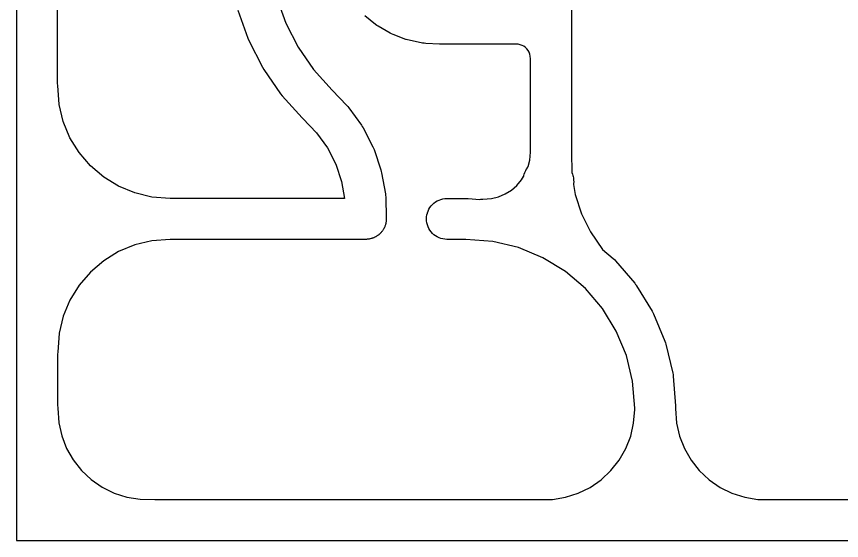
# Model space of a CAD drawing. Header units: inches. Extents: x -0.5 to 10, y -2.4 to 3.9.
# Drawn here: x 5.189 to 7.592, y -0.011 to 1.516 of the extents above; entities that cross this region are included whole.
import ezdxf

# ---------------------------------------------------------------- set-up
doc = ezdxf.new("R2010")
doc.units = ezdxf.units.IN

msp = doc.modelspace()

# ---------------------------------------------------------------- linework, layer by layer
for points in [[(5.1895, 3.8478), (5.1895, -0.0104), (5.189501, -0.010425), (5.189506, -0.010474), (5.189515, -0.010522), (5.189529, -0.010569), (5.189548, -0.010614), (5.189571, -0.010657), (5.189599, -0.010698), (5.18963, -0.010736), (5.189664, -0.01077), (5.189702, -0.010801), (5.189743, -0.010829), (5.189786, -0.010852), (5.189831, -0.010871), (5.189878, -0.010885), (5.189926, -0.010894), (5.189975, -0.010899), (5.189975, -0.010899), (5.19, -0.0109), (6.707237, -0.0109), (6.708464, -0.010944), (6.708472, -0.010945), (6.708489, -0.010945), (6.71187, -0.0109), (7.386672, -0.0109), (7.390125, -0.010945), (7.390142, -0.010945), (7.390149, -0.010945), (7.391387, -0.0109), (7.791837, -0.0109)], [(5.834261, 1.534971), (5.863069, 1.453345), (5.863075, 1.453328), (5.863081, 1.453314), (5.866142, 1.446176), (5.86615, 1.446158), (5.866156, 1.446146), (5.905429, 1.369008), (5.905436, 1.368993), (5.905445, 1.368979), (5.909416, 1.362303), (5.909424, 1.362291), (5.909434, 1.362276), (5.958492, 1.29096), (5.958501, 1.290947), (5.958511, 1.290933), (5.963293, 1.284872), (5.963303, 1.284861), (5.963314, 1.284847), (6.02126, 1.220538), (6.021268, 1.220529), (6.021277, 1.22052), (6.022115, 1.219676), (6.022904, 1.218786), (6.02292, 1.218769), (6.022921, 1.218768), (6.063464, 1.177303), (6.094746, 1.133858), (6.119215, 1.086224), (6.136315, 1.035476), (6.145114, 0.98585), (5.63654, 0.98585), (5.583474, 0.990026), (5.533996, 1.001905), (5.486986, 1.021377), (5.443601, 1.047963), (5.404909, 1.081009), (5.371863, 1.119701), (5.345277, 1.163086), (5.325805, 1.210096), (5.313926, 1.259574), (5.309566, 1.314972), (5.309565, 1.314984), (5.309564, 1.314997), (5.308826, 1.320744), (5.308823, 1.320767), (5.308818, 1.320793), (5.3086, 1.32174), (5.3086, 3.471636)], [(6.80525, 1.895529), (6.80525, 1.119138), (6.806463, 1.062586), (6.806922, 1.061477), (6.806923, 1.061473), (6.806929, 1.061459), (6.808534, 1.057109), (6.808541, 1.057088), (6.808546, 1.057071), (6.809805, 1.052609), (6.80981, 1.05259), (6.81033, 1.050423), (6.810333, 1.050409), (6.810334, 1.050404), (6.811239, 1.045856), (6.811242, 1.045835), (6.811245, 1.045818), (6.81179, 1.041213), (6.811791, 1.041205), (6.811792, 1.041194), (6.811966, 1.038972), (6.811967, 1.038959), (6.811968, 1.038953), (6.81215, 1.03432), (6.81215, 1.0343), (6.81215, 1.03428), (6.811968, 1.029647), (6.811967, 1.029641), (6.811966, 1.029628), (6.811792, 1.027406), (6.811791, 1.027395), (6.81179, 1.027387), (6.811653, 1.026232), (6.816406, 0.997961), (6.834549, 0.941652), (6.860646, 0.888553), (6.895575, 0.837689), (6.927076, 0.810784), (6.927085, 0.810776), (6.927091, 0.810771), (6.930496, 0.807623), (6.93051, 0.80761), (6.930523, 0.807596), (6.933671, 0.804191), (6.933676, 0.804185), (6.933684, 0.804176), (6.989633, 0.738669), (6.989642, 0.738658), (6.989645, 0.738654), (6.992515, 0.735012), (6.992529, 0.734995), (6.992539, 0.734981), (6.995114, 0.731125), (6.995121, 0.731116), (6.995125, 0.731109), (7.040137, 0.657656), (7.040142, 0.657648), (7.040147, 0.657639), (7.042413, 0.653593), (7.042424, 0.653573), (7.042431, 0.653558), (7.044372, 0.649348), (7.044377, 0.649335), (7.04438, 0.64933), (7.077347, 0.569739), (7.077353, 0.569725), (7.077354, 0.569721), (7.078959, 0.565371), (7.078966, 0.56535), (7.078971, 0.565334), (7.08023, 0.560871), (7.080232, 0.560863), (7.080235, 0.560852), (7.100346, 0.477084), (7.100349, 0.477068), (7.10035, 0.477065), (7.101254, 0.472518), (7.101258, 0.472496), (7.10126, 0.472479), (7.101805, 0.467874), (7.101806, 0.467865), (7.101807, 0.467855), (7.108566, 0.381972), (7.108568, 0.381953), (7.108568, 0.381948), (7.108636, 0.379635), (7.108749, 0.377325), (7.10875, 0.37731), (7.10875, 0.3773), (7.10875, 0.373455), (7.111895, 0.331143), (7.120473, 0.293237), (7.13456, 0.257016), (7.153846, 0.223276), (7.177908, 0.192757), (7.206218, 0.16613), (7.238152, 0.14398), (7.27301, 0.126795), (7.310025, 0.114951), (7.348387, 0.108708), (7.387447, 0.1082), (7.795681, 0.1082)], [(5.947878, 1.570906), (5.974073, 1.496684), (6.009784, 1.426542), (6.054406, 1.361674), (6.108928, 1.301164), (6.151752, 1.257365), (6.151762, 1.257355), (6.151765, 1.257351), (6.154741, 1.254069), (6.154754, 1.254055), (6.154766, 1.254041), (6.157487, 1.250545), (6.15749, 1.250542), (6.157499, 1.25053), (6.194003, 1.199833), (6.194003, 1.199833), (6.194014, 1.199817), (6.196457, 1.196142), (6.196468, 1.196125), (6.196477, 1.19611), (6.198639, 1.192262), (6.198639, 1.192262), (6.198648, 1.192246), (6.227193, 1.136676), (6.227201, 1.13666), (6.227201, 1.136659), (6.22907, 1.132661), (6.229078, 1.132643), (6.229084, 1.132626), (6.230649, 1.128499), (6.23065, 1.128496), (6.230655, 1.128482), (6.250604, 1.06928), (6.250604, 1.069278), (6.250609, 1.069262), (6.251862, 1.06503), (6.251866, 1.065014), (6.251871, 1.064993), (6.252803, 1.060679), (6.252805, 1.060669), (6.252807, 1.060661), (6.263714, 0.999148), (6.263715, 0.999141), (6.263717, 0.99913), (6.264324, 0.994758), (6.264326, 0.994743), (6.264328, 0.994721), (6.264607, 0.990316), (6.264608, 0.990311), (6.264608, 0.990297), (6.26623, 0.927846), (6.26623, 0.927833), (6.26623, 0.927821), (6.266213, 0.927073), (6.266249, 0.926325), (6.26625, 0.9263), (6.266249, 0.926275), (6.266145, 0.924153), (6.266096, 0.922028), (6.266095, 0.922004), (6.266092, 0.921979), (6.266002, 0.921236), (6.265965, 0.920488), (6.265963, 0.920461), (6.26596, 0.920439), (6.265648, 0.918336), (6.265391, 0.916227), (6.265388, 0.916206), (6.265383, 0.916178), (6.26522, 0.915447), (6.26511, 0.914707), (6.265106, 0.914683), (6.2651, 0.914658), (6.264584, 0.912597), (6.264121, 0.910522), (6.264114, 0.910493), (6.264108, 0.910475), (6.263874, 0.909764), (6.263692, 0.909037), (6.263685, 0.909011), (6.263678, 0.90899), (6.262962, 0.906989), (6.262298, 0.90497), (6.262291, 0.904949), (6.262281, 0.904924), (6.261978, 0.904239), (6.261726, 0.903534), (6.261716, 0.90351), (6.261707, 0.903489), (6.260798, 0.901568), (6.25994, 0.899623), (6.25993, 0.899602), (6.259918, 0.899579), (6.25955, 0.898927), (6.259229, 0.89825), (6.259218, 0.898228), (6.259206, 0.898207), (6.258114, 0.896384), (6.257069, 0.894533), (6.257057, 0.894514), (6.257043, 0.894492), (6.256612, 0.893879), (6.256227, 0.893237), (6.256216, 0.893219), (6.2562, 0.893196), (6.254934, 0.891489), (6.253713, 0.889749), (6.2537, 0.889732), (6.253682, 0.889711), (6.253194, 0.889143), (6.252748, 0.888541), (6.252734, 0.888523), (6.252717, 0.888503), (6.251289, 0.886929), (6.249904, 0.885317), (6.249888, 0.8853), (6.24987, 0.885282), (6.249328, 0.884764), (6.248825, 0.88421), (6.248808, 0.884192), (6.24879, 0.884175), (6.247216, 0.882748), (6.245679, 0.88128), (6.24566, 0.881263), (6.245641, 0.881248), (6.245052, 0.880786), (6.244497, 0.880283), (6.244477, 0.880266), (6.244459, 0.880252), (6.242752, 0.878986), (6.241078, 0.877676), (6.24106, 0.877663), (6.241038, 0.877648), (6.240406, 0.877246), (6.239804, 0.8768), (6.239781, 0.876784), (6.239763, 0.876773), (6.237941, 0.87568), (6.236147, 0.874541), (6.236128, 0.87453), (6.236104, 0.874516), (6.235435, 0.874179), (6.234793, 0.873794), (6.234772, 0.873782), (6.23475, 0.873771), (6.232828, 0.872862), (6.230931, 0.871904), (6.230911, 0.871894), (6.230887, 0.871884), (6.230188, 0.871613), (6.229511, 0.871293), (6.22949, 0.871284), (6.229466, 0.871274), (6.227465, 0.870558), (6.225483, 0.86979), (6.225461, 0.869782), (6.225436, 0.869775), (6.224715, 0.869574), (6.22401, 0.869322), (6.223989, 0.869315), (6.223963, 0.869308), (6.221901, 0.868791), (6.219854, 0.868221), (6.219826, 0.868215), (6.219806, 0.868211), (6.219068, 0.868082), (6.218342, 0.8679), (6.218317, 0.867894), (6.218293, 0.86789), (6.216191, 0.867578), (6.214098, 0.867212), (6.214073, 0.867208), (6.214049, 0.867206), (6.213302, 0.86715), (6.212561, 0.86704), (6.212539, 0.867037), (6.212512, 0.867035), (6.21039, 0.866931), (6.20827, 0.866771), (6.208243, 0.86677), (6.208221, 0.86677), (6.207473, 0.866787), (6.206725, 0.866751), (6.20671, 0.86675), (6.2067, 0.86675), (5.63654, 0.86675), (5.583474, 0.862574), (5.533996, 0.850695), (5.486986, 0.831223), (5.443601, 0.804637), (5.404909, 0.771591), (5.371863, 0.732899), (5.345277, 0.689514), (5.325805, 0.642504), (5.313926, 0.593026), (5.309566, 0.537628), (5.309565, 0.537616), (5.309564, 0.537603), (5.308826, 0.531856), (5.308823, 0.531833), (5.308818, 0.531807), (5.3086, 0.53086), (5.3086, 0.382143), (5.3086, 0.382142), (5.308606, 0.382117), (5.30861, 0.382093), (5.30946, 0.376361), (5.309463, 0.376339), (5.309465, 0.376312), (5.309524, 0.375121), (5.309544, 0.37508), (5.309562, 0.375035), (5.309575, 0.374986), (5.309584, 0.374937), (5.309586, 0.374914), (5.312795, 0.331743), (5.321373, 0.293837), (5.33546, 0.257616), (5.354746, 0.223876), (5.378808, 0.193357), (5.407118, 0.16673), (5.439052, 0.14458), (5.47391, 0.127395), (5.510925, 0.115551), (5.549287, 0.109308), (5.592575, 0.108745), (5.592589, 0.108745), (5.5926, 0.108744), (5.598383, 0.108384), (5.598408, 0.108382), (5.598432, 0.108379), (5.599539, 0.1082), (6.711081, 0.1082), (6.750189, 0.108718), (6.788539, 0.114969), (6.825544, 0.126819), (6.860391, 0.144009), (6.892315, 0.16616), (6.920615, 0.192786), (6.944668, 0.223302), (6.963948, 0.257038), (6.978029, 0.293252), (6.986618, 0.331213), (6.98965, 0.370866), (6.98965, 0.37496), (6.983442, 0.453838), (6.965519, 0.528491), (6.936139, 0.599422), (6.896024, 0.664883), (6.846163, 0.723263), (6.787783, 0.773124), (6.722322, 0.813239), (6.651391, 0.842619), (6.576738, 0.860542), (6.49786, 0.86675), (6.4429, 0.86675), (6.44289, 0.86675), (6.442875, 0.866751), (6.437088, 0.867035), (6.437061, 0.867037), (6.437039, 0.86704), (6.431307, 0.86789), (6.431283, 0.867894), (6.431258, 0.8679), (6.425637, 0.869308), (6.425611, 0.869315), (6.42559, 0.869322), (6.420134, 0.871274), (6.42011, 0.871284), (6.420089, 0.871293), (6.41485, 0.873771), (6.414828, 0.873782), (6.414807, 0.873794), (6.409837, 0.876773), (6.409819, 0.876784), (6.409796, 0.8768), (6.405141, 0.880252), (6.405123, 0.880266), (6.405103, 0.880283), (6.40081, 0.884175), (6.400792, 0.884192), (6.400775, 0.88421), (6.396883, 0.888503), (6.396866, 0.888523), (6.396852, 0.888541), (6.3934, 0.893196), (6.393384, 0.893219), (6.393373, 0.893237), (6.390394, 0.898207), (6.390382, 0.898228), (6.390371, 0.89825), (6.387893, 0.903489), (6.387884, 0.90351), (6.387874, 0.903534), (6.385922, 0.90899), (6.385915, 0.909011), (6.385908, 0.909037), (6.3845, 0.914658), (6.384494, 0.914683), (6.38449, 0.914707), (6.38364, 0.920439), (6.383637, 0.920461), (6.383635, 0.920488), (6.383351, 0.926275), (6.38335, 0.9263), (6.383351, 0.926325), (6.383635, 0.932112), (6.383637, 0.932139), (6.38364, 0.932161), (6.38449, 0.937893), (6.384494, 0.937917), (6.3845, 0.937942), (6.385908, 0.943563), (6.385915, 0.943589), (6.385922, 0.94361), (6.387874, 0.949066), (6.387884, 0.94909), (6.387893, 0.949111), (6.390371, 0.95435), (6.390382, 0.954372), (6.390394, 0.954393), (6.393373, 0.959363), (6.393384, 0.959381), (6.3934, 0.959404), (6.396852, 0.964059), (6.396866, 0.964077), (6.396883, 0.964097), (6.400775, 0.96839), (6.400792, 0.968408), (6.40081, 0.968425), (6.405103, 0.972317), (6.405123, 0.972334), (6.405141, 0.972348), (6.409796, 0.9758), (6.409819, 0.975816), (6.409837, 0.975827), (6.414807, 0.978806), (6.414828, 0.978818), (6.41485, 0.978829), (6.420089, 0.981307), (6.42011, 0.981316), (6.420134, 0.981326), (6.42559, 0.983278), (6.425611, 0.983285), (6.425637, 0.983292), (6.431258, 0.9847), (6.431283, 0.984706), (6.431307, 0.98471), (6.437039, 0.98556), (6.437061, 0.985563), (6.437088, 0.985565), (6.442875, 0.985849), (6.44289, 0.98585), (6.4429, 0.98585), (6.5002, 0.98585), (6.50021, 0.98585), (6.500225, 0.985849), (6.502535, 0.985736), (6.504848, 0.985668), (6.504853, 0.985668), (6.504872, 0.985666), (6.539126, 0.982971), (6.541507, 0.983518), (6.541533, 0.983523), (6.541556, 0.983526), (6.547303, 0.984264), (6.547316, 0.984265), (6.547328, 0.984266), (6.572941, 0.986282), (6.593367, 0.991186), (6.612774, 0.999225), (6.630684, 1.0102), (6.646657, 1.023843), (6.6603, 1.039816), (6.666311, 1.049625), (6.666466, 1.050404), (6.666467, 1.050409), (6.66647, 1.050423), (6.66699, 1.05259), (6.66699, 1.05259), (6.666995, 1.052609), (6.668254, 1.057071), (6.668259, 1.057088), (6.668266, 1.057109), (6.669871, 1.061459), (6.669877, 1.061473), (6.669878, 1.061477), (6.670731, 1.063535), (6.670736, 1.063547), (6.670739, 1.063553), (6.67268, 1.067764), (6.672689, 1.067783), (6.672698, 1.067799), (6.674963, 1.071845), (6.674968, 1.071854), (6.674973, 1.071861), (6.676137, 1.073761), (6.676142, 1.073769), (6.676148, 1.073778), (6.678724, 1.077633), (6.678736, 1.07765), (6.678747, 1.077665), (6.679746, 1.078932), (6.684241, 1.097654), (6.68615, 1.120938), (6.68615, 1.392553), (6.68557, 1.400589), (6.684303, 1.406356), (6.682221, 1.411881), (6.679367, 1.41705), (6.675799, 1.421755), (6.671593, 1.425899), (6.666836, 1.429396), (6.661625, 1.432173), (6.656069, 1.434172), (6.650262, 1.435358), (6.641774, 1.43585), (6.4242, 1.43585), (6.42419, 1.43585), (6.424175, 1.435851), (6.422754, 1.43592), (6.421331, 1.43592), (6.421321, 1.43592), (6.421307, 1.43592), (6.38117, 1.437873), (6.381155, 1.437874), (6.381151, 1.437874), (6.376605, 1.438272), (6.376584, 1.438274), (6.376566, 1.438277), (6.372064, 1.439024), (6.372056, 1.439026), (6.372045, 1.439028), (6.332696, 1.447136), (6.332684, 1.447138), (6.332677, 1.44714), (6.328176, 1.448253), (6.328157, 1.448258), (6.328138, 1.448264), (6.323738, 1.449727), (6.323731, 1.44973), (6.32372, 1.449734), (6.286123, 1.463898), (6.286112, 1.463902), (6.286105, 1.463905), (6.281834, 1.465709), (6.281817, 1.465716), (6.281798, 1.465725), (6.277682, 1.467858), (6.277668, 1.467866), (6.277664, 1.467868), (6.242746, 1.487739), (6.24274, 1.487742), (6.242729, 1.487749), (6.238793, 1.490198), (6.238777, 1.490209), (6.23876, 1.49022), (6.235028, 1.492971), (6.235018, 1.492978), (6.235012, 1.492983), (6.203632, 1.518072)]]:
    msp.add_lwpolyline(points)

doc.saveas('drawing.dxf')
